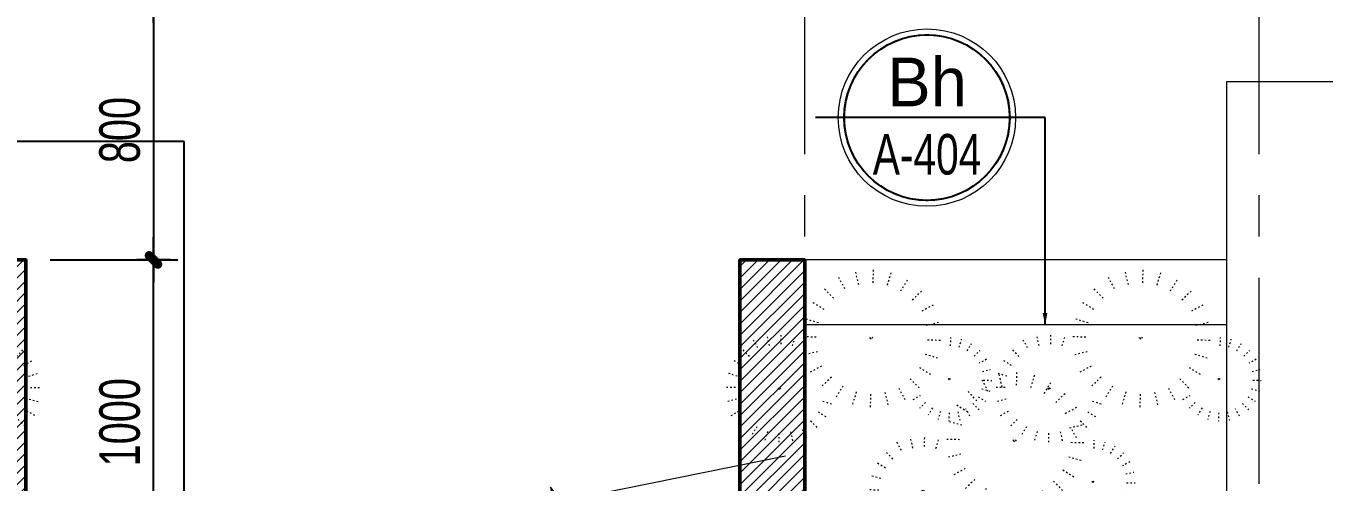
# Model space of a CAD drawing. Header units: inches. Extents: x 88947 to 296847, y 35049 to 161062.
# Drawn here: x 161148 to 165148, y 92875 to 94280 of the extents above; entities that cross this region are included whole.
import ezdxf
from ezdxf.enums import TextEntityAlignment as Align

# ---------------------------------------------------------------- set-up
doc = ezdxf.new("R2010")
doc.units = ezdxf.units.IN
doc.header["$MEASUREMENT"] = 0
doc.header["$PDMODE"] = 1
doc.linetypes.add('ACAD_ISO03W100', pattern=[30, 12, -18])
doc.linetypes.add('CENTER', pattern=[50.800000000000004, 31.75, -6.35, 6.35, -6.35])
for name, color, linetype, lineweight in [('A-Dims', 145, 'Continuous', 25), ('DIM', 7, 'Continuous', 25), ('HACTH', 8, 'Continuous', 5), ('HATCH', 8, 'Continuous', 5), ('KY HIEU', 4, 'Continuous', 25), ('THAY', 3, 'Continuous', 18), ('TRUC', 252, 'ACAD_ISO03W100', 13), ('TUONG', 4, 'Continuous', 50)]:
    doc.layers.add(name, color=color, linetype=linetype, lineweight=lineweight)
for name, color, linetype in [('NHO', 8, 'Continuous'), ('NOITHAT', 34, 'Continuous'), ('text', 2, 'Continuous')]:
    doc.layers.add(name, color=color, linetype=linetype)
doc.styles.add('ATTR', font='romans.shx', dxfattribs={"width": 0.8, "height": 0.7})
doc.styles.add('FRANKO', font='VFRANKO.TTF')
doc.styles.add('TAS-MTEXT', font='VAVOB.TTF', dxfattribs={"width": 0.75})
doc.styles.add('VNI-HELVE-CONDENSE', font='VNARIAL.TTF', dxfattribs={"width": 0.7})
doc.dimstyles.new('TAS-100', dxfattribs={"dimscale": 50, "dimtxt": 2.5, "dimasz": 0.7, "dimexe": 1.5, "dimexo": 1.5, "dimgap": 0.8, "dimtad": 1, "dimdec": 0, "dimzin": 3, "dimdsep": 46, "dimtxsty": 'VNI-HELVE-CONDENSE', "dimblk": 'TICK', "dimcen": 2.5, "dimclrt": 71, "dimazin": 2, "dimtfac": 0.75, "dimtdec": 0, "dimtix": 1, "dimtmove": 2, "dimatfit": 2, "dimldrblk": 'TICK123', "dimfxl": 1.5, "dimtolj": 1, "dimtzin": 0, "dimarcsym": 0})
doc.dimstyles.new('TAS-50', dxfattribs={"dimscale": 25, "dimtxt": 2.5, "dimasz": 0.7, "dimexe": 1.5, "dimexo": 1.5, "dimgap": 0.8, "dimtad": 1, "dimdec": 0, "dimzin": 3, "dimdsep": 46, "dimtxsty": 'VNI-HELVE-CONDENSE', "dimblk": 'TICK', "dimcen": 2.5, "dimclrt": 71, "dimazin": 2, "dimtfac": 0.75, "dimtdec": 0, "dimtix": 1, "dimtmove": 2, "dimatfit": 2, "dimldrblk": 'TICK123', "dimfxl": 1.5, "dimtolj": 1, "dimtzin": 0, "dimarcsym": 0})

# ---------------------------------------------------------------- blocks, each defined once
blk = doc.blocks.new('121222')
at = {"layer": 'TRUC', "color": 95}
for p, q in [((-69.87189895673782, -79572.65753577233), (-116.2707570372686, -79496.50221745647)), ((14.51428777973467, -79535.5860801072), (-10.65337107839059, -79449.80589366957)), ((105.5543187141673, -79521.26269566602), (103.4510822283319, -79432.03646465308)), ((196.9497653160677, -79532.20087952184), (218.2740073821607, -79444.40017406769)), ((325.9724010766971, -79486.06730506796), (283.5551197847242, -79563.70976860778)), ((-142.5170353070134, -79629.70091812254), (-206.204140182123, -79568.94762751953)), ((356.8608891816219, -79619.5628051161), (419.2304960877739, -79554.18581867828)), ((1453.590772952622, -79683.22404358095), (1452.008197093235, -79616.304183027)), ((1522.134044053949, -79691.43374729027), (1538.122994430962, -79625.58615746126)), ((-274.326323082262, -79662.19321630719), (-196.6838595424442, -79704.61049759916)), ((415.4448013174662, -79690.56066962262), (491.6633999274243, -79644.12287111295)), ((831.3757485360068, -79830.6686413581), (828.7437636671041, -79719.13162141938)), ((1267.536340114283, -79764.54958386747), (1219.768989518795, -79718.98351129852)), ((1322.010625415181, -79721.7749475672), (1287.213691088179, -79664.65441495199)), ((1385.310749751796, -79693.96658191182), (1366.42783517404, -79629.63015017266)), ((1618.89808161281, -79656.8293352773), (1587.08512064383, -79715.06118293217)), ((1642.059299196493, -79756.95077301917), (1688.838339021018, -79707.92428630251)), ((-230.4533615854339, -79790.66345034853), (-315.9853663259116, -79769.89602846852)), ((452.5795372766836, -79774.90791592996), (538.3597237143139, -79749.74025707183)), ((612.0865360414224, -79894.91917463091), (554.0820849175404, -79799.71656439097)), ((717.567622111347, -79848.56845344277), (686.1152189728567, -79741.34451230668)), ((945.6108644150697, -79844.33897465024), (972.2659797034381, -79734.59324132756)), ((1106.892098377462, -79786.67623775544), (1053.870496762495, -79883.72931718022)), ((1168.67403849359, -79788.92376870674), (1226.905886148453, -79820.73672967571)), ((1686.000547148478, -79810.19310558158), (1743.167435367554, -79775.3689878719)), ((-239.2052206477367, -79882.61272042859), (-328.3571634971354, -79884.71453515555)), ((521.2874733319888, -79966.21954598461), (441.6725264206352, -79890.27461888074)), ((1145.50785700363, -79953.54580010986), (1223.455524767985, -79871.82198324069)), ((1713.85968687451, -79873.45795877889), (1778.191700146876, -79854.58313195776)), ((-224.8075480430207, -79973.65132960415), (-310.5877344806547, -79998.81898846227)), ((356.5186931787632, -80006.83362680447), (453.5717726035363, -80059.85522841944)), ((1218.730764033516, -80042.28669033705), (1314.009160790969, -79984.23962949422)), ((1718.089085830555, -80010.69353243135), (1782.240111325069, -80026.27020345806)), ((1724.651500922087, -79941.74389880049), (1791.51766729254, -79940.16349387696)), ((-187.6728120838034, -80057.9985759115), (-263.8914106937614, -80104.43637442116)), ((-129.0888999479647, -80128.996440418), (-191.4460006306942, -80194.369757566)), ((411.3648562505599, -80167.4267551454), (304.4437845074971, -80141.46416394529)), ((1265.157271739155, -80147.72516668802), (1372.37754358543, -80116.26025732611)), ((1652.134631888337, -80131.41947547915), (1699.901982483829, -80176.98554804812)), ((1750.992515042229, -80107.05337839652), (1692.760667387363, -80075.24041742754)), ((-98.20041184303614, -80262.49194046615), (-55.78313055106332, -80184.84947692633)), ((30.82222391758955, -80216.35836601227), (9.510488074919067, -80304.15540217659)), ((122.2176705194954, -80227.29654986809), (124.320907005331, -80316.52278088102)), ((213.2577014539281, -80212.97316542691), (238.4253603120497, -80298.75335186454)), ((1466.080199050001, -80212.74501576569), (1467.658356442586, -80279.67296407625)), ((1534.368310007444, -80202.0068959016), (1553.238718361778, -80266.34699693059)), ((1597.65592812064, -80174.20219953606), (1632.45286244764, -80231.32273215127)), ((400.4243023944755, -80282.3550676946), (288.9740768427071, -80284.98196151483)), ((1283.14387821078, -80261.528202064), (1394.59410376255, -80258.90130824377)), ((418.410908866104, -80396.15810307059), (311.195055486626, -80427.61492467587)), ((1272.203324354696, -80376.45651461321), (1379.124396097759, -80402.41910581331)), ((464.8374165717437, -80501.59657942156), (369.56343828109, -80559.63555250777)), ((1327.049487426494, -80537.04964295414), (1229.996408001721, -80484.02804133917)), ((538.0603236016292, -80590.33746964874), (460.1170743040711, -80672.05319876129)), ((1071.481644563833, -80648.9640951277), (1129.486095687717, -80744.16670536765)), ((1162.280707273267, -80577.66372377399), (1241.895654184621, -80653.60865087787)), ((576.6760822277954, -80757.20703200316), (629.697683842762, -80660.1539525784)), ((737.9573161901897, -80699.54429510838), (711.3066193686177, -80809.28194067442)), ((852.1924320692525, -80713.2146284005), (854.8288354049555, -80824.7435605826)), ((966.0005584939124, -80695.31481631583), (997.4573800991991, -80802.5306696953))]:
    blk.add_line(p, q, dxfattribs=at)
for points in [[(109.8456827291664, -79868.9113460688), (97.9972506477892, -79878.87342042834), (118.724270534158, -79881.97413361653)], [(1456.804147468863, -79943.96034408877), (1447.91267491282, -79951.4317125642), (1463.462901028358, -79953.76258324459)], [(836.7325958263486, -80265.23331094562), (821.919116463021, -80277.68167272251), (847.83468716665, -80281.56915310872)]]:
    blk.add_lwpolyline(points, close=True, dxfattribs=at)
at = {"layer": 'TRUC', "color": 95, "style": 'ATTR', "width": 0.8, "flags": 9}
blk.add_attdef('ESTCODE', (836.7325958263486, -80265.23331094562), '', height=6.451199999907048, rotation=331.351536153985, dxfattribs=at)
blk = doc.blocks.new('TICK')
at = {"layer": 'A-Dims', "color": 1}
for p, q in [((0, 1.5), (0, -1.5)), ((-1.999999999999943, 0), (2, 0))]:
    blk.add_line(p, q, dxfattribs=at)
at = {"layer": 'A-Dims', "color": 1, "const_width": 0.7878347494489719}
blk.add_lwpolyline([(-0.3342782012913972, -0.3486016811580157), (0.3833337504766519, 0.3780050543573452)], dxfattribs=at)
at = {"layer": 'A-Dims', "color": 1, "const_width": 0.393917374724486}
for points in [[(0.2443158685418894, 0.5170229362784085, -0.4142135623732853), (0.5228575154469581, 0.5170229362784085, -1)], [(0.5228575154469581, 0.5170229362784085, -0.4142135623732853), (0.5228575154469581, 0.2384812893835715, -1)], [(-0.4732960832188837, -0.209583799236043, 0.4142135623732853), (-0.4732960832188837, -0.4881254461220124, 1)], [(-0.4732960832188837, -0.4881254461220124, 0.4142135623732853), (-0.1947544363210909, -0.4881254461220124, 1)]]:
    blk.add_lwpolyline(points, format="xyb", dxfattribs=at)
blk = doc.blocks.new('*D225')
at = {"layer": 'Defpoints', "color": 0}
for p in [(161147.7407341845, 94358.95006686127), (161147.7407341847, 93558.95006686047), (161540.827242045, 93558.95006686047)]:
    blk.add_point(p, dxfattribs=at)
at = {"layer": 'DIM', "color": 0, "lineweight": -2}
for p, q in [((161222.7407341845, 94358.95006686127), (161615.827242045, 94358.95006686127)), ((161540.827242045, 94323.95006686127), (161540.827242045, 93593.95006686047)), ((161222.7407341847, 93558.95006686047), (161615.827242045, 93558.95006686047))]:
    blk.add_line(p, q, dxfattribs=at)
at = {"layer": 'DIM', "color": 0, "lineweight": -2, "xscale": 35, "yscale": 35, "zscale": 35}
for p, rotation in [((161540.827242045, 94358.95006686127), 90), ((161540.827242045, 93558.95006686047), 270)]:
    blk.add_blockref('TICK', p, dxfattribs=dict(at, rotation=rotation))
at = {"layer": 'DIM', "color": 71, "insert": (161437.0482515948, 93958.9500668609), "char_height": 125, "attachment_point": 5, "rotation": 90, "style": 'VNI-HELVE-CONDENSE'}
blk.add_mtext('\\A1;800', dxfattribs=at)
blk = doc.blocks.new('TICK123')
at = {"layer": 'A-Dims', "color": 1}
blk.add_lwpolyline([(0.04616600689769257, 7.275957614183426e-12, 0, 0.84, 0), (-2.110890249510703, 7.275957614183426e-12, 8.399999999999999, 8.399999999999999, 0)], format="xyseb", dxfattribs=at)
blk = doc.blocks.new('*D229')
at = {"layer": 'Defpoints', "color": 0}
for p in [(161147.7407341847, 93558.95006686047), (161540.827242045, 93558.95006686047), (161147.7407341957, 92558.95006705007)]:
    blk.add_point(p, dxfattribs=at)
at = {"layer": 'DIM', "color": 0, "lineweight": -2}
for p, q in [((161222.7407341847, 93558.95006686047), (161615.827242045, 93558.95006686047)), ((161540.827242045, 92593.95006705007), (161540.827242045, 93523.95006686047)), ((161222.7407341957, 92558.95006705007), (161615.827242045, 92558.95006705007))]:
    blk.add_line(p, q, dxfattribs=at)
at = {"layer": 'DIM', "color": 0, "lineweight": -2, "xscale": 35, "yscale": 35, "zscale": 35}
for p, rotation in [((161540.827242045, 93558.95006686047), 90), ((161540.827242045, 92558.95006705007), 270)]:
    blk.add_blockref('TICK', p, dxfattribs=dict(at, rotation=rotation))
at = {"layer": 'DIM', "color": 71, "insert": (161437.0482515948, 93058.95006695528), "char_height": 125, "attachment_point": 5, "rotation": 90, "style": 'VNI-HELVE-CONDENSE'}
blk.add_mtext('\\A1;1000', dxfattribs=at)

msp = doc.modelspace()

# ---------------------------------------------------------------- hatches: boundary and pattern name
at = {"layer": 'HACTH'}
h = msp.add_hatch(dxfattribs=at)
h.set_pattern_fill('ANSI31', color=256, scale=200, style=0)
h.set_pattern_definition([(45, (159447.7407341739, 89708.95006686047), (-17.67766952966369, 17.67766952966369), [])])
h.paths.add_polyline_path([(163697.9237399114, 92508.95006686046), (163697.9237399114, 92708.95006686047), (163547.7407341663, 92708.95006686047), (163547.7407341631, 93558.95006686609), (163347.7407341631, 93558.95006686609), (163347.7407341739, 90158.9500668752), (161147.7407341739, 90158.9500668752), (161147.7407341847, 93558.95006686047), (160947.7407341847, 93558.95006686047), (160947.7407341889, 92708.95006686496), (160797.5570257952, 92708.95006686496), (160797.557025797, 92508.95006686487), (160947.7407341904, 92508.95006686485), (160947.7407341739, 90158.9500668752), (159547.7407341739, 90158.9500668752), (159547.7407341739, 90258.9500668752), (159447.7407341739, 90258.9500668752), (159447.7407341739, 90058.9500668752), (165047.7407341739, 90058.9500668752), (165047.7407341739, 90258.9500668752), (164947.7407341739, 90258.9500668752), (164947.7407341739, 90158.9500668752), (163547.7407341739, 90158.9500668752), (163547.7407341667, 92508.95006686047)])

# ---------------------------------------------------------------- linework, layer by layer
at = {"layer": 'HATCH'}
msp.add_lwpolyline([(163488.3309735961, 92954.18141785465), (162823.4780517987, 92820.16523475268), (162833.357966025, 92771.15108072638), (162764.5839835462, 92859.29947455219), (162774.4638977724, 92810.28532052631), (162138.1701284064, 92665.90006808576)], dxfattribs=at)
at = {"layer": 'KY HIEU'}
msp.add_line((164179.1077030049, 93997.25542032378), (163669.1077030049, 93997.25542032378), dxfattribs=at)
at = {"layer": 'KY HIEU', "const_width": 5.5}
msp.add_lwpolyline([(163669.3577030049, 93997.25542032378, 1), (164178.8577030049, 93997.25542032378, 1)], format="xyb", close=True, dxfattribs=at)
at = {"layer": 'NHO'}
msp.add_circle((163924.1077030049, 93997.25542032378), 255, dxfattribs=at)
at = {"layer": 'THAY'}
for points in [[(164847.7407341739, 94108.95006686047), (168047.7407005306, 94108.95006686047)], [(164847.7407342034, 93558.95006686609), (163547.7407341558, 93558.95006686047)], [(164847.7407342038, 93358.95006686609), (163547.7407341562, 93358.95006686047)]]:
    msp.add_lwpolyline(points, dxfattribs=at)
msp.add_lwpolyline([(164847.7407341739, 94108.95006686047), (165247.7407342169, 94108.95006686047), (165247.7407342169, 92808.95006686047), (164847.7407341739, 92808.95006686047)], close=True, dxfattribs=at)
at = {"layer": 'THAY', "color": 8}
msp.add_circle((163924.1077030049, 93997.25542032378), 273.1594085286488, dxfattribs=at)
at = {"layer": 'TRUC', "linetype": 'CENTER', "ltscale": 20}
for points in [[(163547.7407341739, 82708.95006686047), (163547.7407341739, 94889.51484871528)], [(164947.7407341739, 82708.95006686047), (164947.7407341739, 94889.51484871528)]]:
    msp.add_lwpolyline(points, dxfattribs=at)
at = {"layer": 'TUONG'}
msp.add_lwpolyline([(163697.9237399114, 92508.95006686047), (163697.9237399114, 92708.95006686047), (163547.7407341663, 92708.95006686047), (163547.7407341631, 93558.95006686609), (163347.7407341631, 93558.95006686609), (163347.7407341739, 90158.9500668752), (161147.7407341739, 90158.9500668752), (161147.7407341847, 93558.95006686047), (160947.7407341847, 93558.95006686047)], dxfattribs=at)

# ---------------------------------------------------------------- block references
at = {"layer": 'NOITHAT', "yscale": 0.3888000000297325, "zscale": 0.3888, "rotation": 180}
for p, xscale in [((161068.4559379808, 62107.21269679771), 0.3888000000151806), ((163427.0255304101, 62107.21269679771), -0.3888000000151806), ((164257.923152654, 62107.21269679771), -0.3888000000151806), ((163868.9765794793, 61791.39207441165), -0.3888000000151806)]:
    msp.add_blockref('121222', p, dxfattribs=dict(at, xscale=xscale))

# ---------------------------------------------------------------- texts
at = {"layer": 'text', "style": 'FRANKO'}
msp.add_text('Bh', height=150, dxfattribs=at).set_placement((163924.4591543452, 94032.13559396545), align=Align.CENTER)
at = {"layer": 'text', "style": 'TAS-MTEXT', "width": 0.75}
msp.add_text('A-404', height=125, dxfattribs=at).set_placement((163924.4591543452, 93821.91146172167), align=Align.CENTER)

# ---------------------------------------------------------------- dimensions: what is measured, and where the dimension line sits
at = {"layer": 'DIM'}
for p1, picture, middle in [((161147.7407341845, 94358.95006686127), '*D225', (161437.0482515948, 93958.9500668609)), ((161147.7407341957, 92558.95006705007), '*D229', (161437.0482515948, 93058.95006695528))]:
    dim = msp.add_linear_dim(base=(161540.827242045, 93558.95006686047), p1=p1, p2=(161147.7407341847, 93558.95006686047), angle=90, dimstyle='TAS-100', dxfattribs=at)
    dim.commit()
    dim.dimension.update_dxf_attribs({"geometry": picture, "text_midpoint": middle})

# ---------------------------------------------------------------- leaders
at = {"layer": 'HACTH'}
for points in [[(164288.1648993551, 93358.95006686241), (164288.1648993551, 93997.25542032378), (163580.2645328728, 93997.25542032378)], [(161634.855987588, 92377.72636285183), (161634.855987588, 93924.2178139294), (159893.8269319585, 93924.2178139294)]]:
    msp.add_leader(points, dimstyle='TAS-50', override={"dimgap": 0.8, "dimtad": 0}, dxfattribs=at)

doc.saveas('drawing.dxf')
